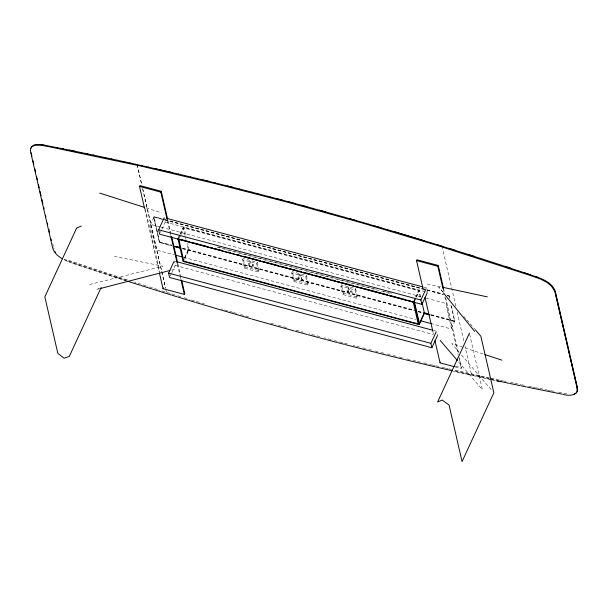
<?xml version="1.0" encoding="UTF-8"?>
<svg xmlns="http://www.w3.org/2000/svg" width="608" height="608" viewBox="0 0 608 608"><rect width="100%" height="100%" fill="white"/><g stroke="black" fill="none" stroke-linecap="round" stroke-linejoin="round"><path stroke-width="0.46" stroke-dasharray="3.04 2.28" d="M171.555 245.586L159.646 242.402L153.816 217.079L154.014 216.646L164.099 219.344M150.343 224.96L153.763 217.558M160.375 232.545L161.492 230.128M161.865 229.322L165.224 222.057L164.418 218.546M159.646 242.402L154.014 216.646M178.266 237.819L179.77 234.566M180.15 233.753L183.16 227.24L419.208 290.442L420.987 298.201M178.752 237.492L179.884 235.053M180.257 234.24L183.266 227.726L419.315 290.928L414.8 300.694M179.2 238.526L180.705 235.273M181.078 234.46L184.087 227.947L185.759 235.22M170.339 275.888L171.464 273.471M171.836 272.665L175.195 265.4L174.382 261.888M184.528 257.686L188.29 249.546M184.634 258.172L188.396 250.032L186.823 243.177M184.596 259.532L189.111 249.766L187.644 243.398M217.588 246.856L217.39 247.281L391.149 293.801L391.347 293.375M242.531 259.821L243.124 258.544L257.222 262.314L259.152 270.697L258.56 271.974L244.462 268.204L242.531 259.821L256.629 263.598L258.56 271.974M244.462 268.204L245.054 266.92L243.124 258.544M248.786 265.088L248.436 263.355L249.584 263.667L249.964 265.324L248.786 265.088L249.964 265.324M249.584 263.667L249.934 265.392M250.146 262.983L249.797 261.258L251.112 261.607L251.492 263.264L250.177 262.907M252.715 266.137C250.58 261.964 255.178 268.417 252.753 266.068M253.483 264.792L252.335 264.48M256.629 263.598L257.222 262.314M291.711 272.992L292.304 271.708L306.402 275.485L308.324 283.86L307.732 285.144L293.634 281.367L291.711 272.992L305.809 276.769L307.732 285.144M293.634 281.367L294.226 280.083L292.304 271.708M298.938 274.489L300.284 274.77L300.664 276.427L299.318 276.146L298.938 274.489L299.318 276.146M297.958 278.251L299.144 278.487L297.958 278.251L297.608 276.526L298.756 276.83L299.144 278.487M298.756 276.83L299.106 278.555M301.515 277.651C300.808 279.376 304.388 280.714 302.693 277.886L301.515 277.651L301.895 279.308M305.809 276.769L306.402 275.485M340.883 286.155L341.476 284.878L355.574 288.648L357.504 297.023L356.911 298.308L342.813 294.538L340.883 286.155L354.981 289.932L356.911 298.308M342.813 294.538L343.406 293.254L341.476 284.878M348.118 287.66C347.396 289.446 351.249 290.784 349.463 287.941L348.118 287.66L348.498 289.317M347.138 291.414L348.316 291.658L347.138 291.414L346.788 289.689L347.936 290.001L348.316 291.658M347.905 290.069L348.285 291.726M351.074 292.471C348.931 288.291 353.537 294.743 351.105 292.402M354.981 289.932L355.574 288.648M413.607 301.287L415.112 298.034M415.492 297.221L418.502 290.708L420.379 298.885M414.314 301.021L415.819 297.768M416.199 296.955L419.208 290.442M447.245 295.161L449.076 295.648L449.297 297.882M451.341 328.328L454.761 320.918M430.882 315.02L454.708 321.396L451.09 304.327M455.164 366.905L461.381 368.57L461.776 367.718L459.443 357.58M99.545 288.245L96.436 289.545L99.188 288.83M171.692 270.02L174.443 269.306M89.627 284.521L162.974 266.236L114.342 256.416M566.808 393.718L563.069 393.133M558.76 392.289L562.21 392.966M551.008 390.746L554.458 391.43M544.973 389.538L546.698 389.88M547.557 390.055L550.141 390.572M539.798 388.489L543.248 389.188M532.889 387.083L535.481 387.608M536.34 387.782L538.931 388.314M528.572 386.186L532.023 386.901M521.664 384.758L524.256 385.297M514.748 383.306L520.798 384.575M510.424 382.394L513.882 383.124M503.508 380.92L506.099 381.474M427.234 283.982L441.887 287.12M499.183 379.992L490.527 378.123M500.05 380.175L502.641 380.737M490.778 378.761L496.85 380.076M490.519 379.331L495.718 380.464M491.355 379.696L453.378 371.23M492.222 379.886L494.806 380.441M489.66 377.933L454.108 369.991M489.045 378.381L454.298 370.622M489.645 379.141L454.032 371.192M448.902 368.798L451.501 369.39M441.948 367.186L444.554 367.794M445.421 367.992L448.028 368.592M435.868 365.773L441.081 366.989M429.78 364.344L431.52 364.747M432.387 364.952L434.994 365.568M423.692 362.9L428.906 364.131M417.597 361.448L421.952 362.482M413.242 360.4L415.857 361.03M407.147 358.925L409.762 359.564M399.304 357.018L402.792 357.869M393.201 355.52L396.69 356.379M387.098 354.008L390.587 354.874M380.988 352.488L384.484 353.354M374.878 350.953L378.374 351.834M368.767 349.41L372.263 350.292M362.649 347.852L366.145 348.741M356.531 346.286L360.901 347.404M353.035 345.382L354.783 345.838M344.288 343.117L348.665 344.25M342.54 342.661L332.036 339.902M331.155 339.667L324.148 337.805M423.738 287.158L426.489 287.896M165.011 219.594L426.17 289.514M427.09 289.758L442.662 293.93M163.674 219.534L155.412 217.322A2.136 1.011 24.8 0 0 153.718 217.96L159.091 241.338A2.136 1.011 24.8 0 0 161.333 243.033L171.426 245.738M164.593 219.777L426.094 289.796M427.014 290.039L443.528 294.462M153.816 217.079L163.902 219.777M164.814 220.02L425.972 289.94M426.892 290.191L443.384 294.606M165.224 222.057L424.749 291.544M425.661 291.787L427.5 292.273L427.097 290.525M160.254 226.936L151.992 224.724A2.136 1.011 24.8 0 0 150.29 225.37L155.671 248.748A2.136 1.011 24.8 0 0 157.905 250.443L174.42 254.866M161.166 227.187L420.835 296.712M426.337 298.186L443.772 302.852A2.136 1.011 24.8 0 1 446.014 304.547L451.387 327.917A2.136 1.011 24.8 0 1 449.692 328.563L432.258 323.897M218.5 247.099L377.629 289.704M383.116 291.171L389.515 292.889M350.687 290.814L351.872 291.05L352.222 292.782M301.925 279.232L303.073 279.543M159.843 241.969L171.752 245.161M182.75 248.102L413.668 309.928M417.932 311.03L424.338 312.74M431.08 314.594L454.906 320.971M182.552 248.535L414.39 310.604M418.046 311.516L423.548 313.059M182.43 248.68L414.572 310.84M418.243 311.82L422.834 313.052M431.087 315.256L453.112 321.153A2.136 1.011 24.8 0 0 454.807 320.515M245.054 266.92L259.152 270.697M294.226 280.083L308.324 283.86M343.406 293.254L357.504 297.023M183.601 257.321L415.743 319.474M174.184 261.014L176.016 261.501M433.709 330.501L436.46 331.238M175.195 265.4L432.881 334.392M455.559 366.054L461.776 367.718M166.531 292.22L165.817 289.423M471.344 373.836L464.968 346.104M319.77 336.634L309.244 333.8M301.348 331.656L303.103 332.135M296.081 330.212L300.474 331.413M286.421 327.545L276.754 324.854M270.598 323.129L275.872 324.611M248.588 316.852L239.78 314.306M233.609 312.512L238.017 313.796M232.727 312.254L221.259 308.879M204.478 303.878L190.334 299.6M184.14 297.707L189.453 299.326M177.946 295.807L182.377 297.168M171.752 293.892L177.065 295.534M169.982 293.345L159.349 290.031M157.571 289.476L146.931 286.125M146.042 285.844L134.505 282.173M146.178 207.928L161.454 212.823M127.406 279.893L68.286 260.247M126.973 280.349L71.691 262.124L64.258 259.061M125.818 280.63L69.396 261.98M127.239 281.344L72.306 263.264L63.992 259.631M483.079 353.94L451.706 343.543L459.04 352.1M68.392 261.805L64.919 260.224M442.989 292.045L438.71 287.052L442.829 292.144M463.76 316.297L466.207 319.147M466.815 319.861L474.757 329.133M461.48 354.958L492.64 391.324M458.561 361.866L482.387 389.682L469.604 334.104M53.686 247.6L54.135 248.771M442.001 246.24L455.901 306.364M457.102 311.889L464.2 342.426M449.076 295.648L450.057 299.835M450.961 305.117L454.708 321.396M443.544 288.481L444.395 292.167M445.664 297.7L458.379 352.974M442.936 288.42L443.787 292.106M444.843 296.712L458.196 354.753M459.048 358.439L461.381 368.57M437.061 333.868L437.471 335.616M433.071 332.462L433.496 334.309M390.746 292.053L391.149 293.801M253.513 264.716L253.863 266.448M183.16 227.24L185.151 235.904M185.356 236.816L185.987 239.544M167.998 220.757L170.97 233.662M177.962 264.062L180.926 276.959M167.39 220.696L169.936 231.747M170.149 232.674L170.787 235.433M177.354 263.994L179.9 275.052M180.112 275.971L180.743 278.738M137.18 164.639L141.862 184.976M142.713 188.67L165.467 287.599M137.104 164.608L141.778 184.954M142.629 188.647L161.561 270.94M161.774 271.86L165.604 288.496M145.206 208.605L159.828 272.179M144.81 209.464L159.22 272.11M49.324 228.904L49.727 230.652M52.744 243.785L53.352 246.407M447.199 295.442A2.136 1.011 24.8 0 1 449.434 297.137"/><path stroke-width="0.91" d="M30.742 148.633C32.543 142.523 40.842 144.712 45.456 145.342M577.038 391.841L576.916 386.589L570.076 356.835M144.598 208.536L139.513 186.428L139.908 185.569L161.219 191.277L167.58 218.918M101.103 287.592L69.304 356.41L64.06 358.211L57.828 353.339L44.832 296.848L76.631 228.03L81.297 226.085M167.185 219.769L160.824 192.136L161.219 191.277M427.128 293.086L421.906 304.388L159.623 234.164L158.62 229.778L164.213 217.672M437.471 335.616L431.87 347.73L169.594 277.506L168.591 273.121L173.812 261.82M181.777 280.645L184.741 293.542L184.346 294.401L163.035 288.694L163.43 287.842M183.35 260.224L183.023 260.938L419.072 324.14L424.338 312.74M422.902 288.238L416.541 260.596L416.936 259.745L438.246 265.453L443.544 288.481M421.906 304.388L420.896 300.002L426.117 288.701M442.936 288.42L437.851 266.304L438.246 265.453M177.893 238.632L183.137 261.425L419.186 324.626L424.445 313.234L422.036 302.746M431.87 347.73L430.867 343.345L436.088 332.044M454.275 366.67L440.07 362.87L440.466 362.011M469.391 333.192L437.593 402.01L442.259 400.056L449.069 405.08L462.065 461.571L493.863 392.753L480.867 336.262L475.365 329.84M575.776 393.262L576.43 392.7M574.043 394.09L574.978 393.726M101.027 288.352L169.86 270.499M41.724 144.757L43.518 145M563.198 394.364C568.685 396.294 579.652 395.648 577.326 387.212L555.492 292.281C553.242 283.564 544 279.536 536.302 276.762M44.802 145.251L51.49 146.528M562.332 394.197L526.9 387.06M50.844 146.437L57.517 147.729M56.894 147.638L63.559 148.937M62.936 148.854L75.635 151.4M68.985 150.077L81.677 152.638M81.1 152.555L87.727 153.9M520.843 385.799L526.042 386.878M87.157 153.816L93.776 155.169M519.977 385.616L509.588 383.428M93.214 155.086L99.826 156.446M99.279 156.37L105.883 157.738M508.721 383.245L497.45 380.836M105.344 157.662L111.94 159.038M442.806 287.31L487.335 296.871M496.531 380.813L500.832 381.74M111.416 158.969L118.005 160.352M117.481 160.284L124.062 161.682M123.561 161.606L130.127 163.02M129.633 162.952L136.2 164.365M135.713 164.297L142.272 165.726M141.793 165.665L148.344 167.101M147.881 167.033L172.664 172.702M153.968 168.424L178.744 174.131M452.291 370.796L435.754 366.966M434.88 366.761L405.24 359.693M178.342 174.078L184.84 175.575M184.444 175.522L190.927 177.027M190.547 176.981L197.022 178.494M196.65 178.448L209.22 181.458M202.76 179.922L215.323 182.955M404.366 359.48L387.767 355.406M214.989 182.917L221.426 184.467M221.107 184.429L233.647 187.522M386.893 355.186L375.531 352.344M227.225 185.949L239.757 189.065M368.532 350.58L374.657 352.131M239.468 189.035L245.875 190.623M367.658 350.36L344.88 344.5M245.594 190.593L251.993 192.189M251.727 192.166L258.111 193.77M257.86 193.747L264.237 195.358M263.994 195.343L270.362 196.962M337.866 342.669L344.006 344.272M270.134 196.946L282.629 200.199M336.992 342.441L326.466 339.659M276.275 198.565L294.895 203.49M139.513 186.428L160.824 192.136M416.541 260.596L437.851 266.304M99.78 193.108L144.377 207.358M166.964 218.409L422.818 286.915M158.62 229.778L420.896 300.002M180.637 239.37L189.787 241.817M191.611 242.311L198.938 244.272M200.762 244.758L208.08 246.719M209.912 247.213L212.656 247.942M214.487 248.436L217.231 249.166M219.062 249.66L221.806 250.397M228.213 252.107L230.956 252.844M237.363 254.554L240.107 255.292M243.762 256.272L251.081 258.233M252.913 258.719L260.232 260.68M262.063 261.174L269.382 263.135M271.214 263.621L278.532 265.582M280.364 266.068L287.683 268.029M289.514 268.523L296.833 270.484M298.657 270.97L301.408 271.708M303.232 272.194L312.383 274.641M314.214 275.135L321.533 277.096M323.365 277.582L330.684 279.543M332.515 280.037L335.259 280.767M337.09 281.261L339.834 281.99M341.658 282.484L344.409 283.222M346.233 283.708L348.984 284.445M350.808 284.932L353.552 285.669M355.384 286.155L358.127 286.892M359.959 287.386L362.702 288.116M364.534 288.61L367.278 289.34M369.109 289.834L378.26 292.281M380.091 292.775L387.41 294.728M389.234 295.222L396.553 297.183M398.384 297.669L401.128 298.406M402.96 298.893L405.703 299.63M407.535 300.124L410.278 300.854M177.255 246.635L180.006 247.372M424.665 312.877L427.416 313.614M173.394 246.08L180.72 248.041M424.468 313.302L429.962 314.777M173.257 246.225L180.599 248.193M423.753 313.295L429.256 314.769M175.34 255.109L182.681 257.07M420.326 320.705L431.338 323.646M176.936 261.752L432.79 330.25M168.591 273.121L430.867 343.345M319.443 337.782L325.584 339.424M288.557 201.833L307.177 206.819M318.562 337.546L308.02 334.704M300.861 205.147L313.325 208.498M307.139 334.468L294.827 331.109M313.173 208.506L325.622 211.903M293.953 330.866L251.659 318.98M319.329 210.208L331.77 213.621M331.656 213.636L337.926 215.346M337.82 215.369L344.09 217.086M343.991 217.109L356.41 220.605M350.162 218.865L362.573 222.384M250.777 318.729L202.168 304.426M362.52 222.414L368.744 224.17M368.699 224.208L387.258 229.642M374.878 226.009L381.064 227.818M387.266 229.596L424.437 240.836M393.444 231.428L430.646 242.744M195.966 302.556L201.278 304.16M195.077 302.282L178.243 297.145M430.578 242.668L443.072 246.59M172.034 295.23L177.354 296.871M436.78 244.583L455.498 250.488M171.144 294.956L152.502 289.127M449.183 248.444L461.723 252.449M151.612 288.853L140.942 285.471M467.803 254.319L480.396 258.408M461.594 252.35L474.172 256.409M140.053 285.19L127.604 281.208M480.236 258.301L486.628 260.422M486.453 260.3L492.86 262.443M492.678 262.322L499.1 264.472M498.902 264.351L511.579 268.576M505.126 266.388L517.826 270.644M484.872 354.54L501.904 360.179M517.59 270.507L530.32 274.816M523.822 272.582L538.604 277.636M62.411 258.78C57.958 256.28 53.694 252.51 52.508 247.334L30.468 151.24L30.696 148.344L31.57 146.916L35.044 145.266L40.804 145.236L50.586 147.007L141.535 166.235L214.723 183.487L288.298 202.403L362.254 222.984L436.597 245.229L530.054 275.386L540.254 278.958L546.79 282.287L551.517 286.125L554.891 291.65L577.06 387.782M440.23 340.472L457.338 360.438M443.422 292.866L474.635 331.39M54.796 251.378L55.586 252.449M554.838 290.875L555.18 292.068M555.378 292.942L556.989 299.942M557.186 300.823L558.798 307.823M559.003 308.697L560.614 315.696M560.812 316.57L562.423 323.578M562.628 324.452L564.239 331.451M564.437 332.325L566.048 339.325M566.451 341.08L567.857 347.206M568.26 348.954L569.673 355.08M425.022 297.456L432.866 331.542M434.978 340.754L440.07 362.87M419.398 323.426L414.382 301.614L414.056 302.32L178 239.119L178.334 238.412L178.957 241.14M413.942 301.834L419.186 324.626M413.235 302.1L418.251 323.92M178.82 239.339L183.844 261.159M171.6 236.421L177.749 263.142M171 236.36L177.141 263.074M180.956 279.657L184.346 294.401M159.433 273.03L163.035 288.694M31.137 152.714L31.95 156.233M32.961 160.626L33.767 164.137M34.778 168.538L35.591 172.049M36.602 176.449L37.407 179.96M38.418 184.361L39.224 187.872M40.037 191.391L41.048 195.784M41.853 199.302L42.864 203.695M43.677 207.214L44.08 208.97M45.494 215.118L45.896 216.881M47.318 223.03L47.72 224.793M49.134 230.941L49.537 232.704M50.95 238.853L51.361 240.616"/></g></svg>
